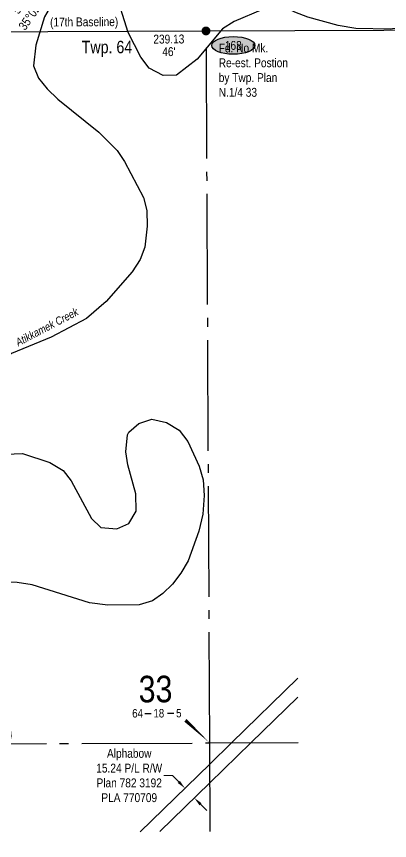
# Model space of a CAD drawing. Extents: x 519217 to 529401, y 6048073 to 6055420.
# Drawn here: x 521740 to 522162, y 6048175 to 6049105 of the extents above; entities that cross this region are included whole.
import ezdxf
from ezdxf.enums import TextEntityAlignment as Align

# ---------------------------------------------------------------- set-up
doc = ezdxf.new("R2010")
doc.units = 0
doc.header["$LTSCALE"] = 5
doc.header["$PDSIZE"] = 0.5
doc.linetypes.add('foc-QUARTERLINE', pattern=[33, 25, -3, 2, -3])
doc.layers.get('Defpoints').update_dxf_attribs({"color": 9})
for name, color, linetype in [('10', 1, 'Continuous'), ('9', 3, 'Continuous'), ('D-TXT', 6, 'Continuous'), ('F-RW', 190, 'Continuous'), ('L-BD', 7, 'Continuous'), ('L-BD1', 253, 'Continuous'), ('L-MON', 1, 'Continuous'), ('L-ROAD-T', 7, 'Continuous'), ('L-SEC', 7, 'Continuous'), ('L-SECLBL', 7, 'Continuous'), ('L-SECQ', 8, 'foc-QUARTERLINE'), ('P-ELEVATION', 7, 'Continuous'), ('P-STATION', 7, 'Continuous'), ('T-WATER', 160, 'Continuous'), ('T-WATER-T', 170, 'Continuous')]:
    doc.layers.add(name, color=color, linetype=linetype)
doc.layers.add('F-RW-T', color=190, linetype='Continuous', lineweight=9)
doc.styles.add('80', font='ARIALN.TTF', dxfattribs={"height": 10})
doc.styles.add('80CG', font='ARIALN.TTF', dxfattribs={"height": 10})
doc.styles.add('80L', font='ARIALN.TTF', dxfattribs={"height": 10})
doc.styles.add('foc-LtypeFont', font='ARIALN.TTF', dxfattribs={"height": 7.35})
doc.styles.add('SIMPLEX', font='ARIALN.TTF')
doc.linetypes.add('foc-TOPO-flowdirection-NOLINE', pattern='A,0,[">",foc-LtypeFont,S=0.3,R=0,X=0,Y=-0.945],-20,[">",foc-LtypeFont,S=0.3,R=0,X=0,Y=-0.945],0', length=20)
doc.dimstyles.new('Compass 5 000', dxfattribs={"dimscale": 5, "dimtxt": 9, "dimasz": 2, "dimexe": 0.2, "dimexo": 0.0625, "dimgap": 0.5, "dimtad": 0, "dimtih": 1, "dimtoh": 1, "dimzin": 0, "dimdsep": 46, "dimtxsty": '80CG', "dimcen": 0.1, "dimse1": 1, "dimse2": 1, "dimclrd": 256, "dimclrt": 256, "dimaunit": 1, "dimadec": 4, "dimazin": 0, "dimtfac": 0.06, "dimtofl": 0, "dimtmove": 0, "dimatfit": 1, "dimfxl": 0.2, "dimtolj": 1, "dimtzin": 0, "dimlwd": -1, "dimarcsym": 0})

# ---------------------------------------------------------------- blocks, each defined once
blk = doc.blocks.new('PLIA')
at = {"color": 255, "const_width": 1}
blk.add_lwpolyline([(-0.5, 0, 1), (0.5, 0, 1)], format="xyb", close=True, dxfattribs=at)
blk = doc.blocks.new('PLIAA')
blk.add_blockref('PLIA', (0, 0))
blk = doc.blocks.new('PLIB')
at = {"color": 1}
blk.add_circle((0, 0), 0.8, dxfattribs=at)
blk = doc.blocks.new('PLIBB')
blk.add_blockref('PLIB', (0, 0))
blk = doc.blocks.new('PLICC')
for name in ['PLIAA', 'PLIBB']:
    blk.add_blockref(name, (0, 0))
blk = doc.blocks.new('PLI')
blk.add_blockref('PLICC', (0, 0))
blk = doc.blocks.new('L-SECLBL')
at = {"layer": '9', "color": 7}
for p, q in [((-5.08, -27.83), (-12.29, -27.83)), ((20.7, -27.83), (13.5, -27.83))]:
    blk.add_line(p, q, dxfattribs=at)
at = {"layer": '10', "color": 2, "style": 'SIMPLEX'}
blk.add_attdef('SEC', text='', height=30, dxfattribs=at).set_placement((0, 0), align=Align.MIDDLE)
at = {"layer": '10', "color": 5, "style": '80L'}
blk.add_attdef('TWP', text='', height=9.5, dxfattribs=at).set_placement((-14.43, -27.37), align=Align.MIDDLE_RIGHT)
blk.add_attdef('RGE', text='', height=9.5, dxfattribs=at).set_placement((3.62, -27.37), align=Align.MIDDLE_CENTER)
blk.add_attdef('MER', text='', height=9.5, dxfattribs=at).set_placement((23.17, -27.37), align=Align.MIDDLE_LEFT)
blk = doc.blocks.new('*D482')
at = {"layer": 'Defpoints', "color": 0, "transparency": 16777216}
for p in [(521930.99, 6048233.7), (521920.97, 6048223.95), (521931.59, 6048213.03)]:
    blk.add_point(p, dxfattribs=at)
at = {"layer": 'F-RW-T', "transparency": 16777216}
for p, q in [((521917.05, 6048248.04), (521907.05, 6048248.04)), ((521924.02, 6048240.87), (521917.05, 6048248.04)), ((521948.59, 6048215.61), (521955.56, 6048208.45))]:
    blk.add_line(p, q, dxfattribs=at)
for points in [[(521925.21, 6048242.03), (521922.82, 6048239.71), (521930.99, 6048233.7)], [(521949.78, 6048216.78), (521947.39, 6048214.45), (521941.61, 6048222.78)]]:
    blk.add_solid(points, dxfattribs=at)
at = {"layer": 'F-RW-T', "transparency": 16777216, "insert": (521867.96, 6048248.04), "char_height": 10, "attachment_point": 5, "style": '80CG'}
blk.add_mtext('\\A1;Alphabow\\P15.24 P/L R/W\\PPlan 782 3192\\PPLA 770709', dxfattribs=at)
blk = doc.blocks.new('*U617')
at = {"layer": 'P-ELEVATION'}
h = blk.add_hatch(color=111, dxfattribs=at)
h.dxf.hatch_style = 1
edge = h.paths.add_edge_path()
edge.add_ellipse((0, 0), major_axis=(-24.38, 0), ratio=0.410256, start_angle=0, end_angle=360)
at = {"layer": 'P-ELEVATION', "color": 7, "flags": 128}
blk.add_lwpolyline([(0, 0, 12.5, 0, 0), (-10.72, -2.2, 0, 0, 0)], format="xyseb", dxfattribs=at)
at = {"layer": 'P-ELEVATION', "color": 7}
blk.add_ellipse((0, 0), major_axis=(-24.38, 0), ratio=0.410256, dxfattribs=at)
at = {"layer": 'P-ELEVATION', "style": '80'}
blk.add_attdef('ELEVATION', text='', height=10, dxfattribs=at).set_placement((0, 0), align=Align.MIDDLE_CENTER)

msp = doc.modelspace()

# ---------------------------------------------------------------- linework, layer by layer
at = {"layer": 'F-RW', "flags": 128}
for points in [[(521880.53, 6048184.615), (521959.139, 6048261.08), (521983.702, 6048284.972), (522058.617, 6048357.845)], [(522058.72, 6048336.694), (522005.637, 6048285.058), (521959.242, 6048239.929), (521902.467, 6048184.702)]]:
    msp.add_lwpolyline(points, dxfattribs=at)
at = {"layer": 'L-SEC', "flags": 128}
for points in [[(521150.494, 6049085.885), (521954.784, 6049088.991)], [(521954.784, 6049088.991), (522759.381, 6049092.101)]]:
    msp.add_lwpolyline(points, dxfattribs=at)
at = {"layer": 'L-SECLBL', "flags": 128}
msp.add_lwpolyline([(521959.023, 6048284.875, 0, 3.998, 0), (521931.527, 6048310.477, 0, 0, 0)], format="xyseb", dxfattribs=at)
at = {"layer": 'L-SECQ', "flags": 128}
for points in [[(521959.023, 6048284.875), (521955.104, 6049089.191)], [(521154.249, 6048281.672), (521959.023, 6048284.875)], [(521959.023, 6048284.875), (522058.971, 6048285.273)], [(521959.51, 6048184.928), (521959.023, 6048284.875)]]:
    msp.add_lwpolyline(points, dxfattribs=at)
at = {"layer": 'T-WATER', "linetype": 'foc-TOPO-flowdirection-NOLINE', "flags": 128}
msp.add_lwpolyline([(522357.144, 6049113.395), (522354.154, 6049121.273), (522349.605, 6049137.851), (522347.878, 6049154.731), (522348.439, 6049173.28), (522352.28, 6049195.35), (522357.856, 6049203.315), (522401.865, 6049204.642), (522446.857, 6049208.714), (522482.793, 6049207.277), (522526.48, 6049202.231), (522583.382, 6049200.096), (522589.475, 6049202.903), (522597.604, 6049215.032), (522604.701, 6049228.245), (522604.823, 6049232.429), (522601.42, 6049245.86), (522595.141, 6049259.468), (522561.915, 6049314.363), (522552.578, 6049326.589), (522530.771, 6049348.445), (522504.365, 6049384.826), (522492.302, 6049393.673), (522476.744, 6049399.44), (522461.907, 6049397.718), (522443.908, 6049391.996), (522429.434, 6049383.638), (522403.197, 6049364.286), (522390.069, 6049357.056), (522355.681, 6049349.172), (522322.857, 6049345.207), (522286.166, 6049349.141), (522260.444, 6049348.799), (522245.616, 6049343.253), (522234.795, 6049332.885), (522227.09, 6049319.923), (522223.851, 6049304.211), (522224.216, 6049280.58), (522228.364, 6049263.434), (522254.539, 6049205.533), (522256.567, 6049188.73), (522256.632, 6049168.373), (522254.08, 6049147.869), (522246.499, 6049129.152), (522236.996, 6049117.278), (522227.298, 6049110.94), (522211.721, 6049100.759), (522196.358, 6049095.517), (522162.902, 6049091.088), (522124.376, 6049091.542), (522104.311, 6049095.225), (522069.878, 6049104.609), (522055.372, 6049110.272), (522052.043, 6049111.572), (522037.274, 6049114.278), (522034.096, 6049114.082), (522018.545, 6049113.14), (521986.701, 6049099.493), (521973.386, 6049091.31), (521944.73, 6049057.018), (521921.483, 6049038.997), (521906.472, 6049038.671), (521890.606, 6049046.775), (521880.96, 6049059.525), (521866.928, 6049087.391), (521852.058, 6049134.226), (521844.817, 6049140.154), (521836.477, 6049143.34), (521821.531, 6049144.956), (521802.358, 6049140.504), (521789.3, 6049130.085), (521779.978, 6049118.361), (521772.229, 6049104.766), (521762.372, 6049072.983), (521759.672, 6049049.408), (521765.41, 6049035.57), (521775.359, 6049023.573), (521787.368, 6049012.079), (521833.477, 6048974.707), (521854.221, 6048953.765), (521862.761, 6048941.372), (521884.099, 6048901.003), (521887.807, 6048886.208), (521888.311, 6048868.656), (521885.723, 6048844.895), (521880.526, 6048830.835), (521871.412, 6048816.866), (521842.044, 6048783.537), (521819.564, 6048764.199), (521779.598, 6048743.235), (521734.729, 6048724.837), (521696.582, 6048699.22), (521655.403, 6048676.216), (521643.604, 6048667.713), (521633.643, 6048657.342), (521627.547, 6048644.721), (521629.764, 6048625.199), (521638.28, 6048609.412), (521660.223, 6048590.074), (521673.69, 6048583.436), (521687.646, 6048589.295), (521700.178, 6048598.312), (521713.528, 6048605.102), (521728.458, 6048611.141), (521747.476, 6048611.683), (521778.361, 6048601.63), (521793.159, 6048592.725), (521802.328, 6048580.884), (521825.178, 6048538.263), (521836.026, 6048528.118), (521853.83, 6048526.698), (521867.699, 6048532.518), (521875.779, 6048546.641), (521875.363, 6048566.256), (521866.219, 6048598.866), (521864.053, 6048613.735), (521866.002, 6048632.927), (521867.52, 6048635.92), (521878.873, 6048645.694), (521893.539, 6048650.529), (521910.015, 6048646.83), (521924.268, 6048638.24), (521934.082, 6048625.145), (521946.984, 6048597.512), (521951.45, 6048582.081), (521952.816, 6048564.477), (521951.33, 6048543.301), (521946.671, 6048524.063), (521934.498, 6048490.411), (521926.375, 6048476.602), (521916.742, 6048464.172), (521905.943, 6048453.814), (521894.267, 6048445.491), (521879.101, 6048440.672), (521843.963, 6048440.599), (521823.121, 6048443.071), (521758.301, 6048463.619), (521741.171, 6048465.955), (521701.956, 6048466.562), (521682.53, 6048461.544), (521645.242, 6048434.958), (521634.598, 6048425.123), (521624.341, 6048415.113), (521606.358, 6048390.708), (521600.837, 6048375.513), (521604.656, 6048361.018), (521625.588, 6048336.489), (521635.828, 6048325.393), (521649.453, 6048318.151), (521686.745, 6048322.711), (521701.77, 6048322.707), (521721.909, 6048317.182), (521732.519, 6048307.156), (521734.147, 6048292.416), (521730.43, 6048272.987), (521721.042, 6048257.873), (521709.071, 6048248.498), (521680.897, 6048236.499), (521652.096, 6048221.942), (521639.935, 6048213.319), (521617.87, 6048193.624), (521603.381, 6048184.575)], dxfattribs=at)
at = {"layer": 'T-WATER', "flags": 128}
for points in [[(522018.545, 6049113.14), (521986.701, 6049099.493), (521973.386, 6049091.31), (521944.73, 6049057.018), (521921.483, 6049038.997), (521906.472, 6049038.671), (521890.606, 6049046.775), (521880.96, 6049059.525), (521866.928, 6049087.391), (521852.058, 6049134.226)], [(521779.978, 6049118.361), (521772.229, 6049104.766), (521762.372, 6049072.983), (521759.672, 6049049.408), (521765.41, 6049035.57), (521775.359, 6049023.573), (521787.368, 6049012.079), (521833.477, 6048974.707), (521854.221, 6048953.765), (521862.761, 6048941.372), (521884.099, 6048901.003), (521887.807, 6048886.208), (521888.311, 6048868.656), (521885.723, 6048844.895), (521880.526, 6048830.835), (521871.412, 6048816.866), (521842.044, 6048783.537), (521819.564, 6048764.199), (521779.598, 6048743.235), (521734.729, 6048724.837)], [(522162.902, 6049091.088), (522124.376, 6049091.542), (522104.311, 6049095.225), (522069.878, 6049104.609), (522055.372, 6049110.272)], [(521728.458, 6048611.141), (521747.476, 6048611.683), (521778.361, 6048601.63), (521793.159, 6048592.725), (521802.328, 6048580.884), (521825.178, 6048538.263), (521836.026, 6048528.118), (521853.83, 6048526.698), (521867.699, 6048532.518), (521875.779, 6048546.641), (521875.363, 6048566.256), (521866.219, 6048598.866), (521864.053, 6048613.735), (521866.002, 6048632.927), (521867.52, 6048635.92), (521878.873, 6048645.694), (521893.539, 6048650.529), (521910.015, 6048646.83), (521924.268, 6048638.24), (521934.082, 6048625.145), (521946.984, 6048597.512), (521951.45, 6048582.081), (521952.816, 6048564.477), (521951.33, 6048543.301), (521946.671, 6048524.063), (521934.498, 6048490.411), (521926.375, 6048476.602), (521916.742, 6048464.172), (521905.943, 6048453.814), (521894.267, 6048445.491), (521879.101, 6048440.672), (521843.963, 6048440.599), (521823.121, 6048443.071), (521758.301, 6048463.619), (521741.171, 6048465.955), (521701.956, 6048466.562)]]:
    msp.add_lwpolyline(points, dxfattribs=at)

# ---------------------------------------------------------------- block references
at = {"layer": 'L-MON', "xscale": 4.997438599999932, "yscale": 4.997438599999932, "zscale": 4.997438599999932}
msp.add_blockref('PLI', (521954.784, 6049088.991), dxfattribs=at)
at = {"layer": 'L-SECLBL', "xscale": 0.9994849999999839, "yscale": 0.9994849999999839, "zscale": 0.9994849999999839, "rotation": 0.2782429756975779}
msp.add_blockref('L-SECLBL', (521897.708, 6048345.764), dxfattribs=at).add_auto_attribs({'SEC': '33', 'TWP': '64', 'RGE': '18', 'MER': '5'})
at = {"layer": 'P-STATION', "xscale": 0.99948772, "yscale": 0.99948772, "zscale": 0.99948772}
msp.add_blockref('*U617', (521985.687, 6049072.625), dxfattribs=at).add_auto_attribs({'ELEVATION': '163'})

# ---------------------------------------------------------------- texts
at = {"layer": 'D-TXT', "color": 3, "insert": (521814.298, 6049077.812), "char_height": 13.9928, "attachment_point": 1, "style": '80L'}
msp.add_mtext_dynamic_manual_height_columns('Twp. 64', width=56.39769, gutter_width=47.5, heights=[0], dxfattribs=at)
at = {"layer": 'Defpoints', "insert": (521969.197, 6049074.636), "char_height": 9.99488, "attachment_point": 1, "style": '80L'}
msp.add_mtext_dynamic_manual_height_columns('Fd. No Mk.\\PRe-est. Postion\\Pby Twp. Plan\\PN.1/4 33', width=97.40299, gutter_width=50, heights=[0], dxfattribs=at)
at = {"layer": 'L-BD', "style": '80L'}
for s, p in [('239.13', (521912.765, 6049079.82)), ("46'", (521912.82, 6049065.577))]:
    msp.add_text(s, height=9.9949, rotation=0.2213, dxfattribs=at).set_placement(p, align=Align.MIDDLE)
at = {"layer": 'L-ROAD-T', "style": '80L'}
msp.add_text('(17th Baseline)', height=9.99999, rotation=0.395918, dxfattribs=at).set_placement((521816.983, 6049099.209), align=Align.MIDDLE_CENTER)
at = {"layer": 'T-WATER-T', "insert": (521738.361, 6048740.617), "char_height": 8.99076, "attachment_point": 1, "rotation": 27.679108, "style": '80L'}
msp.add_mtext_dynamic_manual_height_columns('{\\fArial Narrow|b0|i1|c0|p34;Atikkamek Creek}', width=87.62003, gutter_width=47.5, heights=[0], dxfattribs=at)

# ---------------------------------------------------------------- dimensions: what is measured, and where the dimension line sits
at = {"layer": 'F-RW-T'}
dim = msp.add_linear_dim(base=(521930.992, 6048233.701), p1=(521931.587, 6048213.028), p2=(521920.965, 6048223.948), angle=134.208098, text='Alphabow\\P15.24 P/L R/W\\PPlan 782 3192\\PPLA 770709', dimstyle='Compass 5 000', dxfattribs=at)
dim.commit()
dim.dimension.update_dxf_attribs({"geometry": '*D482', "text_midpoint": (521867.96, 6048248.037), "dimtype": 161})

# ---------------------------------------------------------------- next in the draw order: texts
at = {"layer": 'L-BD1', "insert": (521742.919, 6049124.799), "char_height": 9.99488, "width": 43.3202, "attachment_point": 2, "rotation": 54.9572, "style": '80L', "bg_fill": 3, "box_fill_scale": 1.1, "bg_fill_color": 256, "bg_fill_transparency": 0}
msp.add_mtext("58.08 35°02'35''", dxfattribs=at)

doc.saveas('drawing.dxf')
